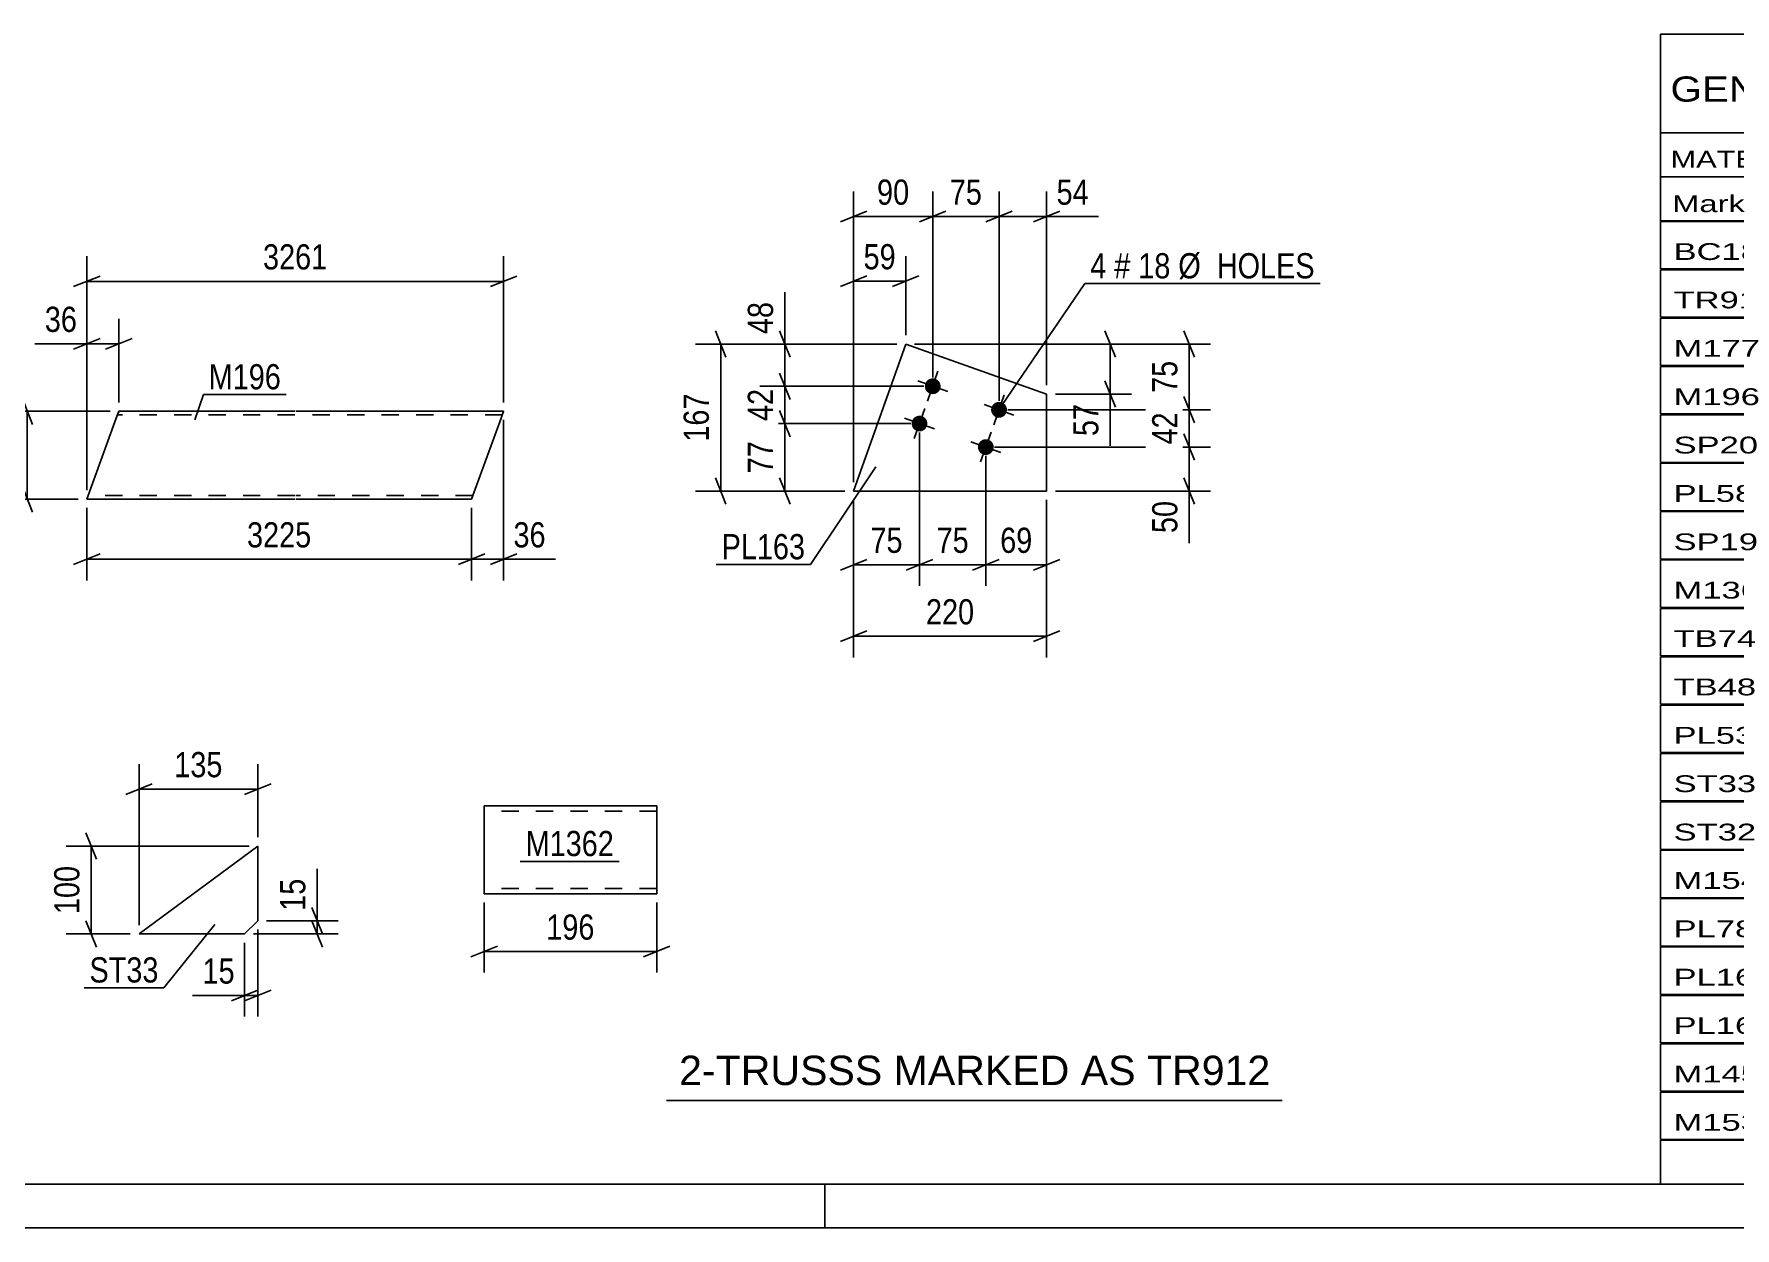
# Model space of a CAD drawing. Header units: millimetres. Extents: x 0 to 841, y 0 to 594.
# Drawn here: x 331.1 to 524.5, y 0 to 135.8 of the extents above; entities that cross this region are included whole.
import ezdxf

# ---------------------------------------------------------------- set-up
doc = ezdxf.new("R2010")
doc.units = ezdxf.units.MM
doc.linetypes.add('DXK_LINE_DOT2', pattern=[3.9198, 1.9599, -1.9599])
doc.styles.add('Arial', font='ARIAL.TTF', dxfattribs={"height": 0.2})
doc.styles.add('Arial Narrow', font='ARIALN.TTF', dxfattribs={"height": 0.2})

# ---------------------------------------------------------------- blocks, each defined once
blk = doc.blocks.new('Unknown-318889357-1133')
at = {"color": 5, "linetype": 'Continuous'}
for p, q in [((5, 5), (836, 5)), ((421, 0), (421, 5)), ((0, 0), (841, 0))]:
    blk.add_line(p, q, dxfattribs=at)
blk = doc.blocks.new('Part-318889357-2685 - 2669')
at = {"color": 2, "linetype": 'Continuous'}
for p, q in [((340.47, 92.07), (340.76, 92.87)), ((340.76, 92.87), (360.76, 92.87)), ((360.86, 92.87), (384.5, 92.87)), ((384.5, 92.87), (384.48, 92.81)), ((340.47, 92.07), (337.12, 82.87)), ((380.86, 82.87), (384.21, 92.07)), ((384.41, 92.64), (384.21, 92.07)), ((384.48, 92.81), (384.41, 92.64)), ((360.76, 82.87), (337.12, 82.87)), ((380.86, 82.87), (360.86, 82.87))]:
    blk.add_line(p, q, dxfattribs=at)
at = {"color": 7, "linetype": 'DXK_LINE_DOT2'}
for p, q in [((340.76, 92.87), (340.74, 92.81)), ((384.5, 92.87), (384.41, 92.64)), ((360.76, 92.47), (340.61, 92.47)), ((340.74, 92.81), (340.67, 92.64)), ((384.35, 92.47), (360.86, 92.47)), ((360.76, 83.27), (337.26, 83.27)), ((381, 83.27), (360.86, 83.27))]:
    blk.add_line(p, q, dxfattribs=at)
blk = doc.blocks.new('Part-318889357-2172 - 2156')
at = {"color": 2, "linetype": 'Continuous'}
for p, q in [((356.56, 43.43), (343.06, 33.43)), ((356.56, 34.93), (356.56, 43.43)), ((355.06, 33.43), (356.56, 34.93)), ((343.06, 33.43), (355.06, 33.43))]:
    blk.add_line(p, q, dxfattribs=at)
blk = doc.blocks.new('Part-318889357-1240 - 1224')
at = {"color": 2, "linetype": 'Continuous'}
for p, q in [((382.29, 47.99), (382.29, 46.79)), ((401.9, 47.99), (382.29, 47.99)), ((382.29, 38.08), (382.29, 46.79)), ((401.9, 47.89), (401.9, 47.99)), ((401.9, 47.89), (401.9, 46.79)), ((401.9, 37.99), (401.9, 46.79)), ((382.29, 37.99), (382.29, 38.08)), ((401.9, 37.99), (382.29, 37.99))]:
    blk.add_line(p, q, dxfattribs=at)
at = {"color": 7, "linetype": 'DXK_LINE_DOT2'}
for p, q in [((401.9, 47.39), (382.29, 47.39)), ((401.9, 46.79), (401.9, 47.63)), ((382.29, 38.59), (382.29, 38.63)), ((401.9, 38.59), (382.29, 38.59)), ((401.9, 38.59), (401.9, 38.63))]:
    blk.add_line(p, q, dxfattribs=at)
blk = doc.blocks.new('Part-318889357-7453 - 7447')
at = {"color": 2, "linetype": 'Continuous'}
for p, q in [((424.28, 83.79), (430.21, 100.5)), ((430.21, 100.5), (446.23, 94.82)), ((446.23, 83.79), (446.23, 94.82)), ((424.28, 83.79), (446.23, 83.79))]:
    blk.add_line(p, q, dxfattribs=at)
blk = doc.blocks.new('Bolt-318889357-7486 - 7447')
at = {"linetype": 'Continuous'}
for points in [[(434.13, 95.4, -1), (432.43, 96, -1)], [(441.67, 92.72, -1), (439.97, 93.33, -1)], [(432.62, 91.16, -1), (430.93, 91.76, -1)], [(440.16, 88.48, -1), (438.47, 89.09, -1)]]:
    blk.add_hatch(color=1, dxfattribs=at).paths.add_polyline_path(points)
at = {"color": 1, "linetype": 'Continuous'}
for p, q in [((433.88, 97.4), (432.68, 94)), ((431.58, 96.3), (434.98, 95.1)), ((432.38, 93.16), (431.17, 89.76)), ((439.12, 93.63), (442.52, 92.42)), ((441.42, 94.72), (440.22, 91.33)), ((430.08, 92.06), (433.47, 90.86)), ((437.62, 89.39), (441.01, 88.18)), ((439.92, 90.48), (438.71, 87.09))]:
    blk.add_line(p, q, dxfattribs=at)
blk = doc.blocks.new('StraightDimension-318889357-2700 - 2669')
at = {"color": 7, "linetype": 'Continuous'}
for p, q in [((337.12, 81.87), (337.12, 73.63)), ((380.86, 81.87), (380.86, 73.63)), ((338.62, 76.63), (335.62, 75.43)), ((337.12, 76.03), (380.86, 76.03)), ((379.36, 75.43), (382.36, 76.63))]:
    blk.add_line(p, q, dxfattribs=at)
at = {"color": 0}
blk.add_wipeout([(363.25, 76.78), (363.25, 80.98), (354.73, 80.98), (354.73, 76.78)], dxfattribs=at)
at = {"color": 3, "style": 'Arial Narrow'}
blk.add_text('3225', height=2.863, dxfattribs=at).set_placement((355.33, 77.38))
blk = doc.blocks.new('StraightDimension-318889357-2737 - 2669')
at = {"color": 7, "linetype": 'Continuous'}
for p, q in [((339.76, 92.87), (327.5, 92.87)), ((329.75, 94.37), (330.95, 91.37)), ((330.35, 82.87), (330.35, 92.87)), ((330.95, 81.37), (329.75, 84.37)), ((336.12, 82.87), (327.5, 82.87))]:
    blk.add_line(p, q, dxfattribs=at)
at = {"color": 0}
blk.add_wipeout([(329.6, 91.21), (325.4, 91.21), (325.4, 84.53), (329.6, 84.53)], dxfattribs=at)
at = {"color": 3, "style": 'Arial Narrow'}
blk.add_text('100', height=2.863, rotation=90.0002, dxfattribs=at).set_placement((329, 85.13))
blk = doc.blocks.new('StraightDimension-318889357-2713 - 2669')
at = {"color": 7, "linetype": 'Continuous'}
for p, q in [((337.12, 83.87), (337.12, 103.38)), ((340.76, 93.87), (340.76, 103.38)), ((335.62, 99.93), (338.62, 101.13)), ((342.26, 101.13), (339.26, 99.93)), ((337.12, 100.53), (340.76, 100.53))]:
    blk.add_line(p, q, dxfattribs=at)
at = {"color": 0}
blk.add_wipeout([(336.59, 101.28), (336.59, 105.48), (331.74, 105.48), (331.74, 101.28)], dxfattribs=at)
at = {"color": 7, "linetype": 'Continuous'}
blk.add_line((337.12, 100.53), (331.21, 100.53), dxfattribs=at)
blk.add_line((337.12, 100.53), (331.21, 100.53), dxfattribs=at)
at = {"color": 3, "style": 'Arial Narrow'}
blk.add_text('36', height=2.863, dxfattribs=at).set_placement((332.34, 101.88))
blk = doc.blocks.new('StraightDimension-318889357-2688 - 2669')
at = {"color": 7, "linetype": 'Continuous'}
for p, q in [((384.5, 91.87), (384.5, 73.63)), ((380.86, 81.87), (380.86, 73.63)), ((379.36, 75.43), (382.36, 76.63)), ((380.86, 76.03), (384.5, 76.03)), ((386, 76.63), (383, 75.43))]:
    blk.add_line(p, q, dxfattribs=at)
at = {"color": 0}
blk.add_wipeout([(389.88, 76.78), (389.88, 80.98), (385.02, 80.98), (385.02, 76.78)], dxfattribs=at)
at = {"color": 7, "linetype": 'Continuous'}
blk.add_line((384.5, 76.03), (390.4, 76.03), dxfattribs=at)
blk.add_line((384.5, 76.03), (390.4, 76.03), dxfattribs=at)
at = {"color": 3, "style": 'Arial Narrow'}
blk.add_text('36', height=2.863, dxfattribs=at).set_placement((385.62, 77.38))
blk = doc.blocks.new('StraightDimension-318889357-2726 - 2669')
at = {"color": 7, "linetype": 'Continuous'}
for p, q in [((337.12, 83.87), (337.12, 110.48)), ((384.5, 93.87), (384.5, 110.48)), ((338.62, 108.23), (335.62, 107.03)), ((337.12, 107.63), (384.5, 107.63)), ((383, 107.03), (386, 108.23))]:
    blk.add_line(p, q, dxfattribs=at)
at = {"color": 0}
blk.add_wipeout([(365.07, 108.38), (365.07, 112.58), (356.55, 112.58), (356.55, 108.38)], dxfattribs=at)
at = {"color": 3, "style": 'Arial Narrow'}
blk.add_text('3261', height=2.863, dxfattribs=at).set_placement((357.15, 108.98))
blk = doc.blocks.new('StraightDimension-318889357-2174 - 2156')
at = {"color": 7, "linetype": 'Continuous'}
for p, q in [((356.56, 33.93), (356.56, 24.03)), ((355.06, 32.43), (355.06, 24.03)), ((353.56, 25.83), (356.56, 27.03)), ((358.06, 27.03), (355.06, 25.83)), ((355.06, 26.43), (356.56, 26.43))]:
    blk.add_line(p, q, dxfattribs=at)
at = {"color": 0}
blk.add_wipeout([(354.53, 27.18), (354.53, 31.38), (349.67, 31.38), (349.67, 27.18)], dxfattribs=at)
at = {"color": 7, "linetype": 'Continuous'}
blk.add_line((355.06, 26.43), (349.15, 26.43), dxfattribs=at)
blk.add_line((355.06, 26.43), (349.15, 26.43), dxfattribs=at)
at = {"color": 3, "style": 'Arial Narrow'}
blk.add_text('15', height=2.863, dxfattribs=at).set_placement((350.27, 27.78))
blk = doc.blocks.new('StraightDimension-318889357-2213 - 2156')
at = {"color": 7, "linetype": 'Continuous'}
for p, q in [((357.56, 34.93), (365.71, 34.93)), ((362.71, 36.43), (363.91, 33.43)), ((363.91, 31.93), (362.71, 34.93)), ((363.31, 33.43), (363.31, 34.93)), ((356.06, 33.43), (365.71, 33.43))]:
    blk.add_line(p, q, dxfattribs=at)
at = {"color": 0}
blk.add_wipeout([(362.56, 40.32), (358.36, 40.32), (358.36, 35.46), (362.56, 35.46)], dxfattribs=at)
at = {"color": 7, "linetype": 'Continuous'}
blk.add_line((363.31, 34.93), (363.31, 40.84), dxfattribs=at)
blk.add_line((363.31, 34.93), (363.31, 40.84), dxfattribs=at)
at = {"color": 3, "style": 'Arial Narrow'}
blk.add_text('15', height=2.863, rotation=90.0002, dxfattribs=at).set_placement((361.96, 36.06))
blk = doc.blocks.new('StraightDimension-318889357-2189 - 2156')
at = {"color": 7, "linetype": 'Continuous'}
for p, q in [((343.06, 34.43), (343.06, 52.75)), ((356.56, 44.43), (356.56, 52.75)), ((344.56, 50.5), (341.56, 49.3)), ((355.06, 49.3), (358.06, 50.5)), ((343.06, 49.9), (356.56, 49.9))]:
    blk.add_line(p, q, dxfattribs=at)
at = {"color": 0}
blk.add_wipeout([(353.15, 50.65), (353.15, 54.85), (346.46, 54.85), (346.46, 50.65)], dxfattribs=at)
at = {"color": 3, "style": 'Arial Narrow'}
blk.add_text('135', height=2.863, dxfattribs=at).set_placement((347.06, 51.25))
blk = doc.blocks.new('StraightDimension-318889357-2201 - 2156')
at = {"color": 7, "linetype": 'Continuous'}
for p, q in [((337.02, 44.93), (338.22, 41.93)), ((355.56, 43.43), (334.77, 43.43)), ((337.62, 33.43), (337.62, 43.43)), ((338.22, 31.93), (337.02, 34.93)), ((342.06, 33.43), (334.77, 33.43))]:
    blk.add_line(p, q, dxfattribs=at)
at = {"color": 0}
blk.add_wipeout([(336.87, 41.78), (332.67, 41.78), (332.67, 35.09), (336.87, 35.09)], dxfattribs=at)
at = {"color": 3, "style": 'Arial Narrow'}
blk.add_text('100', height=2.863, rotation=90.0002, dxfattribs=at).set_placement((336.27, 35.69))
blk = doc.blocks.new('StraightDimension-318889357-1246 - 1224')
at = {"color": 7, "linetype": 'Continuous'}
for p, q in [((382.29, 36.99), (382.29, 29.03)), ((401.9, 36.99), (401.9, 29.03)), ((383.79, 32.03), (380.79, 30.83)), ((382.29, 31.43), (401.9, 31.43)), ((400.4, 30.83), (403.4, 32.03))]:
    blk.add_line(p, q, dxfattribs=at)
at = {"color": 0}
blk.add_wipeout([(395.43, 32.18), (395.43, 36.38), (388.75, 36.38), (388.75, 32.18)], dxfattribs=at)
at = {"color": 3, "style": 'Arial Narrow'}
blk.add_text('196', height=2.863, dxfattribs=at).set_placement((389.35, 32.78))
blk = doc.blocks.new('StraightDimension-318889357-7517 - 7447')
at = {"color": 7, "linetype": 'Continuous'}
for p, q in [((431.78, 90.46), (431.78, 73.01)), ((439.32, 87.78), (439.32, 73.01)), ((430.28, 74.81), (433.28, 76.01)), ((440.82, 76.01), (437.82, 74.81)), ((431.78, 75.41), (439.32, 75.41))]:
    blk.add_line(p, q, dxfattribs=at)
at = {"color": 0}
blk.add_wipeout([(437.97, 76.16), (437.97, 80.36), (433.12, 80.36), (433.12, 76.16)], dxfattribs=at)
at = {"color": 3, "style": 'Arial Narrow'}
blk.add_text('75', height=2.863, dxfattribs=at).set_placement((433.72, 76.76))
blk = doc.blocks.new('StraightDimension-318889357-7568 - 7447')
at = {"color": 7, "linetype": 'Continuous'}
for p, q in [((461.84, 90.28), (463.04, 87.28)), ((440.32, 88.78), (464.84, 88.78)), ((462.44, 83.79), (462.44, 88.78)), ((463.04, 82.29), (461.84, 85.29)), ((447.23, 83.79), (464.84, 83.79))]:
    blk.add_line(p, q, dxfattribs=at)
at = {"color": 0}
blk.add_wipeout([(461.69, 83.26), (457.49, 83.26), (457.49, 78.41), (461.69, 78.41)], dxfattribs=at)
at = {"color": 7, "linetype": 'Continuous'}
blk.add_line((462.44, 83.79), (462.44, 77.88), dxfattribs=at)
blk.add_line((462.44, 83.79), (462.44, 77.88), dxfattribs=at)
at = {"color": 3, "style": 'Arial Narrow'}
blk.add_text('50', height=2.863, rotation=90.0002, dxfattribs=at).set_placement((461.09, 79.01))
blk = doc.blocks.new('StraightDimension-318889357-7504 - 7447')
at = {"color": 7, "linetype": 'Continuous'}
for p, q in [((415.87, 92.96), (417.07, 89.96)), ((430.78, 91.46), (413.62, 91.46)), ((416.47, 83.79), (416.47, 91.46)), ((417.07, 82.29), (415.87, 85.29)), ((423.28, 83.79), (413.62, 83.79))]:
    blk.add_line(p, q, dxfattribs=at)
at = {"color": 0}
blk.add_wipeout([(415.72, 90.05), (411.52, 90.05), (411.52, 85.2), (415.72, 85.2)], dxfattribs=at)
at = {"color": 3, "style": 'Arial Narrow'}
blk.add_text('77', height=2.863, rotation=90.0002, dxfattribs=at).set_placement((415.12, 85.8))
blk = doc.blocks.new('StraightDimension-318889357-7560 - 7447')
at = {"color": 7, "linetype": 'Continuous'}
for p, q in [((461.84, 102), (463.04, 99)), ((431.21, 100.5), (464.84, 100.5)), ((462.44, 93.03), (462.44, 100.5)), ((441.82, 93.03), (464.84, 93.03)), ((463.04, 91.53), (461.84, 94.53))]:
    blk.add_line(p, q, dxfattribs=at)
at = {"color": 0}
blk.add_wipeout([(461.69, 99.19), (457.49, 99.19), (457.49, 94.34), (461.69, 94.34)], dxfattribs=at)
at = {"color": 3, "style": 'Arial Narrow'}
blk.add_text('75', height=2.863, rotation=90.0002, dxfattribs=at).set_placement((461.09, 94.94))
blk = doc.blocks.new('StraightDimension-318889357-7496 - 7447')
at = {"color": 7, "linetype": 'Continuous'}
for p, q in [((415.87, 97.2), (417.07, 94.2)), ((432.28, 95.7), (413.62, 95.7)), ((416.47, 91.46), (416.47, 95.7)), ((417.07, 89.96), (415.87, 92.96)), ((430.78, 91.46), (413.62, 91.46))]:
    blk.add_line(p, q, dxfattribs=at)
at = {"color": 0}
blk.add_wipeout([(415.72, 96.01), (411.52, 96.01), (411.52, 91.15), (415.72, 91.15)], dxfattribs=at)
at = {"color": 3, "style": 'Arial Narrow'}
blk.add_text('42', height=2.863, rotation=90.0002, dxfattribs=at).set_placement((415.12, 91.75))
blk = doc.blocks.new('StraightDimension-318889357-7488 - 7447')
at = {"color": 7, "linetype": 'Continuous'}
for p, q in [((415.87, 102), (417.07, 99)), ((429.21, 100.5), (413.62, 100.5)), ((416.47, 95.7), (416.47, 100.5)), ((417.07, 94.2), (415.87, 97.2)), ((432.28, 95.7), (413.62, 95.7))]:
    blk.add_line(p, q, dxfattribs=at)
at = {"color": 0}
blk.add_wipeout([(415.72, 105.88), (411.52, 105.88), (411.52, 101.03), (415.72, 101.03)], dxfattribs=at)
at = {"color": 7, "linetype": 'Continuous'}
blk.add_line((416.47, 100.5), (416.47, 106.41), dxfattribs=at)
blk.add_line((416.47, 100.5), (416.47, 106.41), dxfattribs=at)
at = {"color": 3, "style": 'Arial Narrow'}
blk.add_text('48', height=2.863, rotation=90.0002, dxfattribs=at).set_placement((415.12, 101.63))
blk = doc.blocks.new('StraightDimension-318889357-7511 - 7447')
at = {"color": 7, "linetype": 'Continuous'}
for p, q in [((431.78, 90.46), (431.78, 73.01)), ((424.28, 82.79), (424.28, 73.01)), ((422.78, 74.81), (425.78, 76.01)), ((433.28, 76.01), (430.28, 74.81)), ((424.28, 75.41), (431.78, 75.41))]:
    blk.add_line(p, q, dxfattribs=at)
at = {"color": 0}
blk.add_wipeout([(430.46, 76.16), (430.46, 80.36), (425.6, 80.36), (425.6, 76.16)], dxfattribs=at)
at = {"color": 3, "style": 'Arial Narrow'}
blk.add_text('75', height=2.863, dxfattribs=at).set_placement((426.2, 76.76))
blk = doc.blocks.new('StraightDimension-318889357-7525 - 7447')
at = {"color": 7, "linetype": 'Continuous'}
for p, q in [((439.32, 87.78), (439.32, 73.01)), ((446.23, 82.79), (446.23, 73.01)), ((437.82, 74.81), (440.82, 76.01)), ((447.73, 76.01), (444.73, 74.81)), ((439.32, 75.41), (446.23, 75.41))]:
    blk.add_line(p, q, dxfattribs=at)
at = {"color": 0}
blk.add_wipeout([(445.2, 76.16), (445.2, 80.36), (440.35, 80.36), (440.35, 76.16)], dxfattribs=at)
at = {"color": 3, "style": 'Arial Narrow'}
blk.add_text('69', height=2.863, dxfattribs=at).set_placement((440.95, 76.76))
blk = doc.blocks.new('StraightDimension-318889357-7532 - 7447')
at = {"color": 7, "linetype": 'Continuous'}
for p, q in [((409.78, 99), (408.58, 102)), ((429.21, 100.5), (406.33, 100.5)), ((409.18, 83.79), (409.18, 100.5)), ((408.58, 85.29), (409.78, 82.29)), ((423.28, 83.79), (406.33, 83.79))]:
    blk.add_line(p, q, dxfattribs=at)
at = {"color": 0}
blk.add_wipeout([(408.43, 95.49), (404.23, 95.49), (404.23, 88.8), (408.43, 88.8)], dxfattribs=at)
at = {"color": 3, "style": 'Arial Narrow'}
blk.add_text('167', height=2.863, rotation=90.0002, dxfattribs=at).set_placement((407.83, 89.4))
blk = doc.blocks.new('StraightDimension-318889357-7539 - 7447')
at = {"color": 7, "linetype": 'Continuous'}
for p, q in [((452.86, 102), (454.06, 99)), ((431.21, 100.5), (455.86, 100.5)), ((453.46, 94.82), (453.46, 100.5)), ((447.23, 94.82), (455.86, 94.82)), ((454.06, 93.32), (452.86, 96.32))]:
    blk.add_line(p, q, dxfattribs=at)
at = {"color": 0}
blk.add_wipeout([(452.71, 94.29), (448.51, 94.29), (448.51, 89.44), (452.71, 89.44)], dxfattribs=at)
at = {"color": 7, "linetype": 'Continuous'}
blk.add_line((453.46, 94.82), (453.46, 88.91), dxfattribs=at)
blk.add_line((453.46, 94.82), (453.46, 88.91), dxfattribs=at)
at = {"color": 3, "style": 'Arial Narrow'}
blk.add_text('57', height=2.863, rotation=90.0002, dxfattribs=at).set_placement((452.11, 90.04))
blk = doc.blocks.new('StraightDimension-318889357-7548 - 7447')
at = {"color": 7, "linetype": 'Continuous'}
for p, q in [((424.28, 82.79), (424.28, 64.88)), ((446.23, 82.79), (446.23, 64.88)), ((425.78, 67.88), (422.78, 66.68)), ((444.73, 66.68), (447.73, 67.88)), ((424.28, 67.28), (446.23, 67.28))]:
    blk.add_line(p, q, dxfattribs=at)
at = {"color": 0}
blk.add_wipeout([(438.6, 68.03), (438.6, 72.23), (431.91, 72.23), (431.91, 68.03)], dxfattribs=at)
at = {"color": 3, "style": 'Arial Narrow'}
blk.add_text('220', height=2.863, dxfattribs=at).set_placement((432.51, 68.63))
blk = doc.blocks.new('StraightDimension-318889357-7553 - 7447')
at = {"color": 7, "linetype": 'Continuous'}
for p, q in [((424.28, 84.79), (424.28, 110.5)), ((430.21, 101.5), (430.21, 110.5)), ((422.78, 107.05), (425.78, 108.25)), ((424.28, 107.65), (430.21, 107.65)), ((431.71, 108.25), (428.71, 107.05))]:
    blk.add_line(p, q, dxfattribs=at)
at = {"color": 0}
blk.add_wipeout([(429.67, 108.4), (429.67, 112.6), (424.82, 112.6), (424.82, 108.4)], dxfattribs=at)
at = {"color": 3, "style": 'Arial Narrow'}
blk.add_text('59', height=2.863, dxfattribs=at).set_placement((425.42, 109))
blk = doc.blocks.new('StraightDimension-318889357-7574 - 7447')
at = {"color": 7, "linetype": 'Continuous'}
for p, q in [((441.82, 93.03), (464.84, 93.03)), ((461.84, 94.53), (463.04, 91.53)), ((462.44, 88.78), (462.44, 93.03)), ((463.04, 87.28), (461.84, 90.28)), ((440.32, 88.78), (464.84, 88.78))]:
    blk.add_line(p, q, dxfattribs=at)
at = {"color": 0}
blk.add_wipeout([(461.69, 93.33), (457.49, 93.33), (457.49, 88.48), (461.69, 88.48)], dxfattribs=at)
at = {"color": 3, "style": 'Arial Narrow'}
blk.add_text('42', height=2.863, rotation=90.0002, dxfattribs=at).set_placement((461.09, 89.08))
blk = doc.blocks.new('StraightDimension-318889357-7583 - 7447')
at = {"color": 7, "linetype": 'Continuous'}
for p, q in [((440.82, 94.03), (440.82, 117.84)), ((446.23, 95.82), (446.23, 117.84)), ((439.32, 114.39), (442.32, 115.59)), ((440.82, 114.99), (446.23, 114.99)), ((447.73, 115.59), (444.73, 114.39))]:
    blk.add_line(p, q, dxfattribs=at)
at = {"color": 0}
blk.add_wipeout([(451.61, 115.74), (451.61, 119.94), (446.76, 119.94), (446.76, 115.74)], dxfattribs=at)
at = {"color": 7, "linetype": 'Continuous'}
blk.add_line((446.23, 114.99), (452.14, 114.99), dxfattribs=at)
blk.add_line((446.23, 114.99), (452.14, 114.99), dxfattribs=at)
at = {"color": 3, "style": 'Arial Narrow'}
blk.add_text('54', height=2.863, dxfattribs=at).set_placement((447.36, 116.34))
blk = doc.blocks.new('StraightDimension-318889357-7591 - 7447')
at = {"color": 7, "linetype": 'Continuous'}
for p, q in [((433.28, 96.7), (433.28, 117.84)), ((440.82, 94.03), (440.82, 117.84)), ((431.78, 114.39), (434.78, 115.59)), ((433.28, 114.99), (440.82, 114.99)), ((442.32, 115.59), (439.32, 114.39))]:
    blk.add_line(p, q, dxfattribs=at)
at = {"color": 0}
blk.add_wipeout([(439.48, 115.74), (439.48, 119.94), (434.62, 119.94), (434.62, 115.74)], dxfattribs=at)
at = {"color": 3, "style": 'Arial Narrow'}
blk.add_text('75', height=2.863, dxfattribs=at).set_placement((435.22, 116.34))
blk = doc.blocks.new('StraightDimension-318889357-7599 - 7447')
at = {"color": 7, "linetype": 'Continuous'}
for p, q in [((424.28, 84.79), (424.28, 117.84)), ((433.28, 96.7), (433.28, 117.84)), ((422.78, 114.39), (425.78, 115.59)), ((424.28, 114.99), (433.28, 114.99)), ((434.78, 115.59), (431.78, 114.39))]:
    blk.add_line(p, q, dxfattribs=at)
at = {"color": 0}
blk.add_wipeout([(431.21, 115.74), (431.21, 119.94), (426.35, 119.94), (426.35, 115.74)], dxfattribs=at)
at = {"color": 3, "style": 'Arial Narrow'}
blk.add_text('90', height=2.863, dxfattribs=at).set_placement((426.95, 116.34))
blk = doc.blocks.new('Unknown-318889357-26469')
at = {"color": 7, "linetype": 'Continuous'}
for p, q in [((516, 135.75), (676, 135.75)), ((516, 124.5), (516, 135.75)), ((676, 135.75), (676, 124.5)), ((516, 124.5), (676, 124.5)), ((516, 124.5), (516, 119.5)), ((676, 124.5), (676, 119.5)), ((516, 119.5), (676, 119.5)), ((516, 119.5), (516, 114.5)), ((540, 119.5), (540, 114.5)), ((575.5, 119.5), (575.5, 114.5)), ((601.5, 119.5), (601.5, 114.5)), ((614.5, 119.5), (614.5, 114.5)), ((632, 119.5), (632, 114.5)), ((654, 119.5), (654, 114.5)), ((676, 119.5), (676, 114.5)), ((516, 114.5), (676, 114.5)), ((516, 114.45), (516, 109.05)), ((516, 114.45), (676, 114.45)), ((540, 114.5), (540, 109)), ((575.5, 114.5), (575.5, 109)), ((601.5, 114.5), (601.5, 109)), ((614.5, 114.5), (614.5, 109)), ((632, 114.5), (632, 109)), ((654, 114.5), (654, 109)), ((676, 114.45), (676, 109.05)), ((516, 109.05), (676, 109.05)), ((516, 108.95), (516, 103.55)), ((516, 108.95), (676, 108.95)), ((540, 109), (540, 103.5)), ((575.5, 109), (575.5, 103.5)), ((601.5, 109), (601.5, 103.5)), ((614.5, 109), (614.5, 103.5)), ((632, 109), (632, 103.5)), ((654, 109), (654, 103.5)), ((676, 108.95), (676, 103.55)), ((516, 103.55), (676, 103.55)), ((516, 103.45), (516, 98.05)), ((516, 103.45), (676, 103.45)), ((540, 103.5), (540, 98)), ((575.5, 103.5), (575.5, 98)), ((601.5, 103.5), (601.5, 98)), ((614.5, 103.5), (614.5, 98)), ((632, 103.5), (632, 98)), ((654, 103.5), (654, 98)), ((676, 103.45), (676, 98.05)), ((516, 98.05), (676, 98.05)), ((516, 97.95), (516, 92.55)), ((516, 97.95), (676, 97.95)), ((540, 98), (540, 92.5)), ((575.5, 98), (575.5, 92.5)), ((601.5, 98), (601.5, 92.5)), ((614.5, 98), (614.5, 92.5)), ((632, 98), (632, 92.5)), ((654, 98), (654, 92.5)), ((676, 97.95), (676, 92.55)), ((516, 92.55), (676, 92.55)), ((516, 92.45), (516, 87.05)), ((516, 92.45), (676, 92.45)), ((540, 92.5), (540, 87)), ((575.5, 92.5), (575.5, 87)), ((601.5, 92.5), (601.5, 87)), ((614.5, 92.5), (614.5, 87)), ((632, 92.5), (632, 87)), ((654, 92.5), (654, 87)), ((676, 92.45), (676, 87.05)), ((516, 87.05), (676, 87.05)), ((516, 86.95), (516, 81.55)), ((516, 86.95), (676, 86.95)), ((540, 87), (540, 81.5)), ((575.5, 87), (575.5, 81.5)), ((601.5, 87), (601.5, 81.5)), ((614.5, 87), (614.5, 81.5)), ((632, 87), (632, 81.5)), ((654, 87), (654, 81.5)), ((676, 86.95), (676, 81.55)), ((516, 81.55), (676, 81.55)), ((516, 81.45), (516, 76.05)), ((516, 81.45), (676, 81.45)), ((540, 81.5), (540, 76)), ((575.5, 81.5), (575.5, 76)), ((601.5, 81.5), (601.5, 76)), ((614.5, 81.5), (614.5, 76)), ((632, 81.5), (632, 76)), ((654, 81.5), (654, 76)), ((676, 81.45), (676, 76.05)), ((516, 76.05), (676, 76.05)), ((516, 75.95), (516, 70.55)), ((516, 75.95), (676, 75.95)), ((540, 76), (540, 70.5)), ((575.5, 76), (575.5, 70.5)), ((601.5, 76), (601.5, 70.5)), ((614.5, 76), (614.5, 70.5)), ((632, 76), (632, 70.5)), ((654, 76), (654, 70.5)), ((676, 75.95), (676, 70.55)), ((516, 70.55), (676, 70.55)), ((516, 70.45), (516, 65.05)), ((516, 70.45), (676, 70.45)), ((540, 70.5), (540, 65)), ((575.5, 70.5), (575.5, 65)), ((601.5, 70.5), (601.5, 65)), ((614.5, 70.5), (614.5, 65)), ((632, 70.5), (632, 65)), ((654, 70.5), (654, 65)), ((676, 70.45), (676, 65.05)), ((516, 65.05), (676, 65.05)), ((516, 64.95), (516, 59.55)), ((516, 64.95), (676, 64.95)), ((540, 65), (540, 59.5)), ((575.5, 65), (575.5, 59.5)), ((601.5, 65), (601.5, 59.5)), ((614.5, 65), (614.5, 59.5)), ((632, 65), (632, 59.5)), ((654, 65), (654, 59.5)), ((676, 64.95), (676, 59.55)), ((516, 59.55), (676, 59.55)), ((516, 59.45), (516, 54.05)), ((516, 59.45), (676, 59.45)), ((540, 59.5), (540, 54)), ((575.5, 59.5), (575.5, 54)), ((601.5, 59.5), (601.5, 54)), ((614.5, 59.5), (614.5, 54)), ((632, 59.5), (632, 54)), ((654, 59.5), (654, 54)), ((676, 59.45), (676, 54.05)), ((516, 54.05), (676, 54.05)), ((516, 53.95), (516, 48.55)), ((516, 53.95), (676, 53.95)), ((540, 54), (540, 48.5)), ((575.5, 54), (575.5, 48.5)), ((601.5, 54), (601.5, 48.5)), ((614.5, 54), (614.5, 48.5)), ((632, 54), (632, 48.5)), ((654, 54), (654, 48.5)), ((676, 53.95), (676, 48.55)), ((516, 48.55), (676, 48.55)), ((516, 48.45), (516, 43.05)), ((516, 48.45), (676, 48.45)), ((540, 48.5), (540, 43)), ((575.5, 48.5), (575.5, 43)), ((601.5, 48.5), (601.5, 43)), ((614.5, 48.5), (614.5, 43)), ((632, 48.5), (632, 43)), ((654, 48.5), (654, 43)), ((676, 48.45), (676, 43.05)), ((516, 43.05), (676, 43.05)), ((516, 42.95), (516, 37.55)), ((516, 42.95), (676, 42.95)), ((540, 43), (540, 37.5)), ((575.5, 43), (575.5, 37.5)), ((601.5, 43), (601.5, 37.5)), ((614.5, 43), (614.5, 37.5)), ((632, 43), (632, 37.5)), ((654, 43), (654, 37.5)), ((676, 42.95), (676, 37.55)), ((516, 37.55), (676, 37.55)), ((516, 37.45), (516, 32.05)), ((516, 37.45), (676, 37.45)), ((540, 37.5), (540, 32)), ((575.5, 37.5), (575.5, 32)), ((601.5, 37.5), (601.5, 32)), ((614.5, 37.5), (614.5, 32)), ((632, 37.5), (632, 32)), ((654, 37.5), (654, 32)), ((676, 37.45), (676, 32.05)), ((516, 32.05), (676, 32.05)), ((516, 31.95), (516, 26.55)), ((516, 31.95), (676, 31.95)), ((540, 32), (540, 26.5)), ((575.5, 32), (575.5, 26.5)), ((601.5, 32), (601.5, 26.5)), ((614.5, 32), (614.5, 26.5)), ((632, 32), (632, 26.5)), ((654, 32), (654, 26.5)), ((676, 31.95), (676, 26.55)), ((516, 26.55), (676, 26.55)), ((516, 26.45), (516, 21.05)), ((516, 26.45), (676, 26.45)), ((540, 26.5), (540, 21)), ((575.5, 26.5), (575.5, 21)), ((601.5, 26.5), (601.5, 21)), ((614.5, 26.5), (614.5, 21)), ((632, 26.5), (632, 21)), ((654, 26.5), (654, 21)), ((676, 26.45), (676, 21.05)), ((516, 21.05), (676, 21.05)), ((516, 20.95), (516, 15.55)), ((516, 20.95), (676, 20.95)), ((540, 21), (540, 15.5)), ((575.5, 21), (575.5, 15.5)), ((601.5, 21), (601.5, 15.5)), ((614.5, 21), (614.5, 15.5)), ((632, 21), (632, 15.5)), ((654, 21), (654, 15.5)), ((676, 20.95), (676, 15.55)), ((516, 15.55), (676, 15.55)), ((540, 15.5), (540, 10)), ((575.5, 15.5), (575.5, 10)), ((601.5, 15.5), (601.5, 10)), ((614.5, 15.5), (614.5, 10)), ((632, 15.5), (632, 10)), ((654, 15.5), (654, 10)), ((516, 15.45), (516, 10.05)), ((516, 15.45), (676, 15.45)), ((676, 15.45), (676, 10.05)), ((516, 10.05), (676, 10.05)), ((516, 10), (676, 10)), ((516, 10), (516, 5)), ((632, 10), (632, 5)), ((654, 10), (654, 5)), ((676, 10), (676, 5)), ((516, 5), (676, 5))]:
    blk.add_line(p, q, dxfattribs=at)
at = {"color": 7, "style": 'Arial Narrow'}
for s, height, width, p in [('GENERAL NOTES & WELD DETAILS :', 2.8633, 1.4, (517.15, 128.06)), ('REFER TYP DRAWING TYP-01', 1.9089, 1.6, (600.7, 128.16)), ("MATERIAL LIST FOR ASSEMBLY MK'D", 1.9089, 1.6, (517.15, 120.56)), ('TR912', 1.909, 1.794707, (609.9, 120.47)), ('2', 1.91, 1.794707, (638.08, 120.56)), ('No. Required', 1.9089, 1.6, (647.41, 120.56)), ('Mark', 1.909, 1.7, (517.34, 115.5)), ('Profile', 1.909, 1.7, (550.41, 115.5)), ('Material', 1.909, 1.7, (580.54, 115.56)), ('No.', 1.909, 1.7, (605.5, 115.56)), ('Length', 1.909, 1.7, (616, 115.56)), ('Area', 1.909, 1.7, (638.5, 115.56)), ('Weight', 1.909, 1.7, (658, 115.56))]:
    blk.add_text(s, height=height, dxfattribs=dict(at, width=width)).set_placement(p)
at = {"color": 7, "linetype": 'Continuous', "style": 'Arial Narrow'}
for s, height, width, p in [('BC181', 1.909, 1.794707, (517.5, 110.06)), ('SHS132*6', 1.909, 1.794707, (542, 110.06)), ('E350', 1.909, 1.794707, (581.74, 110.06)), ('1', 1.91, 1.794707, (605.86, 110.06)), ('18326', 1.909, 1.794707, (616.4, 110.06)), ('9.7', 1.909, 1.794707, (642.32, 110.06)), ('435.0', 1.909, 1.794707, (658.96, 110.06)), ('TR912', 1.909, 1.794707, (517.5, 104.56)), ('SHS100*8', 1.909, 1.794707, (542, 104.56)), ('E350', 1.909, 1.794707, (581.74, 104.56)), ('1', 1.91, 1.794707, (605.86, 104.56)), ('18034', 1.909, 1.794707, (616.4, 104.56)), ('7.2', 1.909, 1.794707, (642.32, 104.56)), ('416.8', 1.909, 1.794707, (658.96, 104.56)), ('M177', 1.909, 1.794707, (517.5, 99.06)), ('SHS100*6', 1.909, 1.794707, (542, 99.06)), ('E350', 1.909, 1.794707, (581.74, 99.06)), ('7', 1.91, 1.794707, (605.86, 99.06)), ('3167', 1.909, 1.794707, (618.58, 99.06)), ('1.2', 1.909, 1.794707, (642.32, 99.06)), ('383.7', 1.909, 1.794707, (658.96, 99.06)), ('M196', 1.909, 1.794707, (517.5, 93.56)), ('SHS100*4', 1.909, 1.794707, (542, 93.56)), ('E350', 1.909, 1.794707, (581.74, 93.56)), ('8', 1.91, 1.794707, (605.86, 93.56)), ('3261', 1.909, 1.794707, (618.58, 93.56)), ('1.3', 1.909, 1.794707, (642.32, 93.56)), ('311.1', 1.909, 1.794707, (658.96, 93.56)), ('SP20', 1.909, 1.794707, (517.5, 88.06)), ('PL20*380', 1.909, 1.794707, (542, 88.06)), ('E350', 1.909, 1.794707, (581.74, 88.06)), ('6', 1.91, 1.794707, (605.86, 88.06)), ('380', 1.909, 1.794707, (620.77, 88.06)), ('0.3', 1.909, 1.794707, (642.32, 88.06)), ('136.0', 1.909, 1.794707, (658.96, 88.06)), ('PL581', 1.909, 1.794707, (517.5, 82.56)), ('PL12*300', 1.909, 1.794707, (542, 82.56)), ('E350', 1.909, 1.794707, (581.74, 82.56)), ('14', 1.909, 1.794707, (604.76, 82.56)), ('310', 1.909, 1.794707, (620.77, 82.56)), ('0.2', 1.909, 1.794707, (642.32, 82.56)), ('122.6', 1.909, 1.794707, (658.96, 82.56)), ('SP19', 1.909, 1.794707, (517.5, 77.06)), ('PL16*325', 1.909, 1.794707, (542, 77.06)), ('E350', 1.909, 1.794707, (581.74, 77.06)), ('4', 1.91, 1.794707, (605.86, 77.06)), ('325', 1.909, 1.794707, (620.77, 77.06)), ('0.2', 1.909, 1.794707, (642.32, 77.06)), ('53.1', 1.909, 1.794707, (661.14, 77.06)), ('M1362', 1.909, 1.794707, (517.5, 71.56)), ('RHS100*100*6', 1.9089, 1.794707, (542, 71.56)), ('E350', 1.909, 1.794707, (581.74, 71.56)), ('196', 1.909, 1.794707, (620.77, 71.56)), ('0.1', 1.909, 1.794707, (642.32, 71.56)), ('48.6', 1.909, 1.794707, (661.14, 71.56)), ('14', 1.909, 1.794707, (604.76, 71.56)), ('TB74', 1.909, 1.794707, (517.5, 66.06)), ('RHS150*110*6', 1.9089, 1.794707, (542, 66.06)), ('E350', 1.909, 1.794707, (581.74, 66.06)), ('3', 1.91, 1.794707, (605.86, 66.06)), ('200', 1.909, 1.794707, (620.77, 66.06)), ('0.1', 1.909, 1.794707, (642.32, 66.06)), ('14.0', 1.909, 1.794707, (661.14, 66.06)), ('TB48', 1.909, 1.794707, (517.5, 60.56)), ('RHS150*110*6', 1.9089, 1.794707, (542, 60.56)), ('E350', 1.909, 1.794707, (581.74, 60.56)), ('3', 1.91, 1.794707, (605.86, 60.56)), ('180', 1.909, 1.794707, (620.77, 60.56)), ('0.1', 1.909, 1.794707, (642.32, 60.56)), ('12.6', 1.909, 1.794707, (661.14, 60.56)), ('PL538', 1.909, 1.794707, (517.5, 55.06)), ('PL10*150', 1.909, 1.794707, (542, 55.06)), ('E350', 1.909, 1.794707, (581.74, 55.06)), ('6', 1.91, 1.794707, (605.86, 55.06)), ('170', 1.909, 1.794707, (620.77, 55.06)), ('0.1', 1.909, 1.794707, (642.32, 55.06)), ('12.0', 1.909, 1.794707, (661.14, 55.06)), ('ST33', 1.909, 1.794707, (517.5, 49.56)), ('PL8*100', 1.909, 1.794707, (542, 49.56)), ('E350', 1.909, 1.794707, (581.74, 49.56)), ('24', 1.909, 1.794707, (604.76, 49.56)), ('135', 1.909, 1.794707, (620.77, 49.56)), ('0.0', 1.909, 1.794707, (642.32, 49.56)), ('10.0', 1.909, 1.794707, (661.14, 49.56)), ('ST32', 1.909, 1.794707, (517.5, 44.06)), ('PL8*100', 1.909, 1.794707, (542, 44.06)), ('E350', 1.909, 1.794707, (581.74, 44.06)), ('24', 1.909, 1.794707, (604.76, 44.06)), ('121', 1.909, 1.794707, (620.77, 44.06)), ('0.0', 1.909, 1.794707, (642.32, 44.06)), ('8.9', 1.909, 1.794707, (663.33, 44.06)), ('M1545', 1.909, 1.794707, (517.5, 38.56)), ('RHS100*100*6', 1.9089, 1.794707, (542, 38.56)), ('E350', 1.909, 1.794707, (581.74, 38.56)), ('2', 1.91, 1.794707, (605.86, 38.56)), ('196', 1.909, 1.794707, (620.77, 38.56)), ('0.1', 1.909, 1.794707, (642.32, 38.56)), ('6.9', 1.909, 1.794707, (663.33, 38.56)), ('PL780', 1.909, 1.794707, (517.5, 33.06)), ('PL12*120', 1.909, 1.794707, (542, 33.06)), ('E350', 1.909, 1.794707, (581.74, 33.06)), ('2', 1.91, 1.794707, (605.86, 33.06)), ('230', 1.909, 1.794707, (620.77, 33.06)), ('0.1', 1.909, 1.794707, (642.32, 33.06)), ('5.2', 1.909, 1.794707, (663.33, 33.06)), ('PL163', 1.909, 1.794707, (517.5, 27.56)), ('PL12*167', 1.909, 1.794707, (542, 27.56)), ('E350', 1.909, 1.794707, (581.74, 27.56)), ('2', 1.91, 1.794707, (605.86, 27.56)), ('220', 1.909, 1.794707, (620.77, 27.56)), ('0.1', 1.909, 1.794707, (642.32, 27.56)), ('5.1', 1.909, 1.794707, (663.33, 27.56)), ('PL164', 1.909, 1.794707, (517.5, 22.06)), ('PL10*120', 1.909, 1.794707, (542, 22.06)), ('E350', 1.909, 1.794707, (581.74, 22.06)), ('2', 1.91, 1.794707, (605.86, 22.06)), ('220', 1.909, 1.794707, (620.77, 22.06)), ('0.1', 1.909, 1.794707, (642.32, 22.06)), ('4.1', 1.909, 1.794707, (663.33, 22.06)), ('M1450', 1.909, 1.794707, (517.5, 16.56)), ('RHS100*100*6', 1.9089, 1.794707, (542, 16.56)), ('E350', 1.909, 1.794707, (581.74, 16.56)), ('1', 1.91, 1.794707, (605.86, 16.56)), ('220', 1.909, 1.794707, (620.77, 16.56)), ('0.1', 1.909, 1.794707, (642.32, 16.56)), ('3.9', 1.909, 1.794707, (663.33, 16.56)), ('M1535', 1.909, 1.794707, (517.5, 11.06)), ('RHS100*100*6', 1.9089, 1.794707, (542, 11.06)), ('E350', 1.909, 1.794707, (581.74, 11.06)), ('1', 1.91, 1.794707, (605.86, 11.06)), ('220', 1.909, 1.794707, (620.77, 11.06)), ('0.1', 1.909, 1.794707, (642.32, 11.06)), ('3.9', 1.909, 1.794707, (663.33, 11.06)), ('Total', 1.909, 1.7, (618.33, 6.5)), ('45.1', 1.909, 1.794707, (639.64, 6.5)), ('1993.7', 1.909, 1.794707, (656.77, 6.5))]:
    blk.add_text(s, height=height, dxfattribs=dict(at, width=width)).set_placement(p)
blk = doc.blocks.new('Unknown-318889357-26470')
at = {"color": 7, "linetype": 'Continuous'}
blk.add_line((403, 14.5), (473, 14.5), dxfattribs=at)
at = {"color": 7, "style": 'Arial'}
blk.add_text('2-TRUSSS MARKED AS TR912', height=3.3428, dxfattribs=at).set_placement((404.45, 16.25))
blk = doc.blocks.new('Mark-318889357-2681 - 2669')
at = {"color": 0}
blk.add_wipeout([(359.19, 95.35), (359.19, 98.35), (350.97, 98.35), (350.97, 95.35)], dxfattribs=at)
blk.add_wipeout([(359.19, 95.35), (359.19, 98.35), (350.97, 98.35), (350.97, 95.35)], dxfattribs=at)
at = {"color": 30, "linetype": 'Continuous'}
for p, q in [((349.38, 91.87), (350.37, 94.75)), ((350.37, 94.75), (359.79, 94.75))]:
    blk.add_line(p, q, dxfattribs=at)
at = {"color": 3, "style": 'Arial Narrow'}
blk.add_text('M196', height=2.863, dxfattribs=at).set_placement((350.97, 95.35))
blk = doc.blocks.new('Mark-318889357-2168 - 2156')
at = {"color": 0}
blk.add_wipeout([(345.27, 27.91), (345.27, 30.91), (337.42, 30.91), (337.42, 27.91)], dxfattribs=at)
blk.add_wipeout([(345.27, 27.91), (345.27, 30.91), (337.42, 30.91), (337.42, 27.91)], dxfattribs=at)
at = {"color": 30, "linetype": 'Continuous'}
for p in [(351.68, 34.5), (336.82, 27.31)]:
    blk.add_line(p, (345.87, 27.31), dxfattribs=at)
at = {"color": 3, "style": 'Arial Narrow'}
blk.add_text('ST33', height=2.863, dxfattribs=at).set_placement((337.42, 27.91))
blk = doc.blocks.new('Mark-318889357-1237 - 1224')
at = {"color": 0}
blk.add_wipeout([(397.05, 42.28), (397.05, 45.28), (387, 45.28), (387, 42.28)], dxfattribs=at)
blk.add_wipeout([(397.05, 42.28), (397.05, 45.28), (387, 45.28), (387, 42.28)], dxfattribs=at)
at = {"color": 30, "linetype": 'Continuous'}
blk.add_line((386.4, 41.68), (397.65, 41.68), dxfattribs=at)
at = {"color": 3, "style": 'Arial Narrow'}
blk.add_text('M1362', height=2.863, dxfattribs=at).set_placement((387, 42.28))
blk = doc.blocks.new('Mark-318889357-7449 - 7447')
at = {"color": 0}
blk.add_wipeout([(418.78, 76.03), (418.78, 79.03), (409.28, 79.03), (409.28, 76.03)], dxfattribs=at)
blk.add_wipeout([(418.78, 76.03), (418.78, 79.03), (409.28, 79.03), (409.28, 76.03)], dxfattribs=at)
at = {"color": 30, "linetype": 'Continuous'}
for p in [(426.83, 86.53), (408.68, 75.43)]:
    blk.add_line(p, (419.38, 75.43), dxfattribs=at)
at = {"color": 3, "style": 'Arial Narrow'}
blk.add_text('PL163', height=2.863, dxfattribs=at).set_placement((409.28, 76.03))
blk = doc.blocks.new('Mark-318889357-7482 - 7447')
at = {"color": 0}
blk.add_wipeout([(453.02, 107.97), (453.02, 110.97), (451.19, 110.97), (451.19, 107.97)], dxfattribs=at)
blk.add_wipeout([(453.02, 107.97), (453.02, 110.97), (451.19, 110.97), (451.19, 107.97)], dxfattribs=at)
at = {"color": 7, "linetype": 'Continuous'}
blk.add_line((440.53, 92.64), (450.59, 107.37), dxfattribs=at)
at = {"color": 3, "style": 'Arial Narrow'}
blk.add_text('4', height=2.86, dxfattribs=at).set_placement((451.19, 107.97))
at = {"color": 0}
blk.add_wipeout([(455.75, 107.97), (455.75, 110.97), (453.92, 110.97), (453.92, 107.97)], dxfattribs=at)
blk.add_wipeout([(455.75, 107.97), (455.75, 110.97), (453.92, 110.97), (453.92, 107.97)], dxfattribs=at)
blk.add_wipeout([(460.3, 107.97), (460.3, 110.97), (456.65, 110.97), (456.65, 107.97)], dxfattribs=at)
blk.add_wipeout([(460.3, 107.97), (460.3, 110.97), (456.65, 110.97), (456.65, 107.97)], dxfattribs=at)
at = {"color": 3, "style": 'Arial Narrow'}
for s, height, p in [('#', 2.86, (453.92, 107.97)), ('18', 2.863, (456.65, 107.97))]:
    blk.add_text(s, height=height, dxfattribs=at).set_placement(p)
at = {"color": 0}
blk.add_wipeout([(476.73, 107.97), (476.73, 110.97), (461.2, 110.97), (461.2, 107.97)], dxfattribs=at)
blk.add_wipeout([(476.73, 107.97), (476.73, 110.97), (461.2, 110.97), (461.2, 107.97)], dxfattribs=at)
at = {"color": 7, "linetype": 'Continuous'}
blk.add_line((450.59, 107.37), (477.33, 107.37), dxfattribs=at)
at = {"color": 3, "style": 'Arial Narrow'}
blk.add_text('Ø  HOLES', height=2.863, dxfattribs=at).set_placement((461.2, 107.97))

msp = doc.modelspace()

# ---------------------------------------------------------------- block references
for name in ['Unknown-318889357-1133', 'Unknown-318889357-26469', 'Part-318889357-7453 - 7447', 'Bolt-318889357-7486 - 7447', 'Part-318889357-2685 - 2669', 'Part-318889357-1240 - 1224', 'Part-318889357-2172 - 2156', 'Unknown-318889357-26470']:
    msp.add_blockref(name, (0, 0))

# ---------------------------------------------------------------- next in the draw order: block references
for name in ['StraightDimension-318889357-7517 - 7447', 'StraightDimension-318889357-2700 - 2669', 'Mark-318889357-1237 - 1224', 'StraightDimension-318889357-1246 - 1224', 'StraightDimension-318889357-2174 - 2156']:
    msp.add_blockref(name, (0, 0))

# ---------------------------------------------------------------- next in the draw order: block references
for name in ['StraightDimension-318889357-2737 - 2669', 'StraightDimension-318889357-7504 - 7447', 'StraightDimension-318889357-2688 - 2669', 'StraightDimension-318889357-7568 - 7447', 'StraightDimension-318889357-2213 - 2156']:
    msp.add_blockref(name, (0, 0))

# ---------------------------------------------------------------- next in the draw order: block references
for name in ['StraightDimension-318889357-2713 - 2669', 'StraightDimension-318889357-7560 - 7447', 'StraightDimension-318889357-7525 - 7447', 'StraightDimension-318889357-2189 - 2156']:
    msp.add_blockref(name, (0, 0))

# ---------------------------------------------------------------- next in the draw order: block references
for name in ['StraightDimension-318889357-2726 - 2669', 'StraightDimension-318889357-7496 - 7447', 'StraightDimension-318889357-2201 - 2156']:
    msp.add_blockref(name, (0, 0))

# ---------------------------------------------------------------- next in the draw order: block references
for name in ['StraightDimension-318889357-7488 - 7447', 'Mark-318889357-2681 - 2669', 'StraightDimension-318889357-7511 - 7447', 'Mark-318889357-2168 - 2156']:
    msp.add_blockref(name, (0, 0))

# ---------------------------------------------------------------- next in the draw order: block references
for name in ['StraightDimension-318889357-7532 - 7447', 'StraightDimension-318889357-7539 - 7447']:
    msp.add_blockref(name, (0, 0))

# ---------------------------------------------------------------- next in the draw order: block references
for name in ['StraightDimension-318889357-7553 - 7447', 'StraightDimension-318889357-7574 - 7447', 'StraightDimension-318889357-7548 - 7447']:
    msp.add_blockref(name, (0, 0))

# ---------------------------------------------------------------- next in the draw order: block references
msp.add_blockref('StraightDimension-318889357-7583 - 7447', (0, 0))

# ---------------------------------------------------------------- next in the draw order: block references
msp.add_blockref('StraightDimension-318889357-7591 - 7447', (0, 0))

# ---------------------------------------------------------------- next in the draw order: block references
for name in ['StraightDimension-318889357-7599 - 7447', 'Mark-318889357-7482 - 7447']:
    msp.add_blockref(name, (0, 0))

# ---------------------------------------------------------------- next in the draw order: block references
msp.add_blockref('Mark-318889357-7449 - 7447', (0, 0))

doc.saveas('drawing.dxf')
